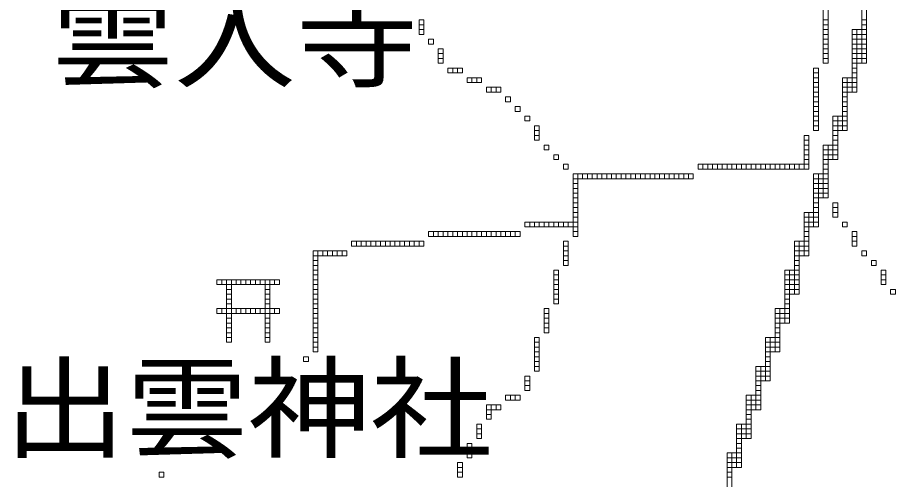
# Model space of a CAD drawing. Units: millimetres on the paper. Extents: x -3947 to 493, y -3409 to 377.
# Drawn here: x -211.33 to -187.62, y 52.81 to 65.29 of the extents above; entities that cross this region are included whole.
import ezdxf
from ezdxf.enums import TextEntityAlignment as Align

# ---------------------------------------------------------------- set-up
doc = ezdxf.new("R2010")
doc.units = ezdxf.units.MM
doc.layers.add('0-4__0-6_', color=7, linetype='Continuous', lineweight=18)
doc.layers.add('0-C__0-f_', color=7, linetype='Continuous', lineweight=18)
doc.styles.add('ＭＳ ゴシック', font='')
doc.styles.get('ＭＳ ゴシック').set_extended_font_data('MS Gothic')

msp = doc.modelspace()

# ---------------------------------------------------------------- linework, layer by layer
at = {"layer": '0-C__0-f_'}
for p, q in [((-188.525, 64.058), (-188.525, 66.528)), ((-188.395, 64.058), (-188.395, 66.528)), ((-189.565, 64.058), (-189.565, 65.748)), ((-189.435, 64.058), (-189.435, 65.748)), ((-200.485, 65.228), (-200.355, 65.228)), ((-200.485, 64.838), (-200.485, 65.228)), ((-200.355, 64.838), (-200.355, 65.228)), ((-189.565, 65.228), (-189.435, 65.228)), ((-188.525, 65.228), (-188.395, 65.228)), ((-200.485, 65.098), (-200.355, 65.098)), ((-189.565, 65.098), (-189.435, 65.098)), ((-188.525, 65.098), (-188.395, 65.098)), ((-200.485, 64.968), (-200.355, 64.968)), ((-200.485, 64.838), (-200.355, 64.838)), ((-189.565, 64.968), (-189.435, 64.968)), ((-189.565, 64.838), (-189.435, 64.838)), ((-188.785, 64.968), (-188.395, 64.968)), ((-188.785, 63.278), (-188.785, 64.968)), ((-188.785, 64.838), (-188.395, 64.838)), ((-188.655, 63.278), (-188.655, 64.968)), ((-200.225, 64.708), (-200.095, 64.708)), ((-200.225, 64.578), (-200.225, 64.708)), ((-200.225, 64.578), (-200.095, 64.578)), ((-200.095, 64.578), (-200.095, 64.708)), ((-189.565, 64.708), (-189.435, 64.708)), ((-189.565, 64.578), (-189.435, 64.578)), ((-188.785, 64.708), (-188.395, 64.708)), ((-188.785, 64.578), (-188.395, 64.578)), ((-199.965, 64.448), (-199.835, 64.448)), ((-199.965, 64.058), (-199.965, 64.448)), ((-199.965, 64.318), (-199.835, 64.318)), ((-199.835, 64.058), (-199.835, 64.448)), ((-189.565, 64.448), (-189.435, 64.448)), ((-189.565, 64.318), (-189.435, 64.318)), ((-188.785, 64.448), (-188.395, 64.448)), ((-188.785, 64.318), (-188.395, 64.318)), ((-199.965, 64.188), (-199.835, 64.188)), ((-199.965, 64.058), (-199.835, 64.058)), ((-189.565, 64.188), (-189.435, 64.188)), ((-189.565, 64.058), (-189.435, 64.058)), ((-188.785, 64.188), (-188.395, 64.188)), ((-188.785, 64.058), (-188.395, 64.058)), ((-199.705, 63.928), (-199.315, 63.928)), ((-199.705, 63.798), (-199.705, 63.928)), ((-199.705, 63.798), (-199.315, 63.798)), ((-199.575, 63.798), (-199.575, 63.928)), ((-199.445, 63.798), (-199.445, 63.928)), ((-199.315, 63.798), (-199.315, 63.928)), ((-189.825, 63.928), (-189.695, 63.928)), ((-189.825, 62.238), (-189.825, 63.928)), ((-189.825, 63.798), (-189.695, 63.798)), ((-189.695, 62.238), (-189.695, 63.928)), ((-188.785, 63.928), (-188.655, 63.928)), ((-188.785, 63.798), (-188.655, 63.798)), ((-199.185, 63.668), (-198.795, 63.668)), ((-199.185, 63.538), (-199.185, 63.668)), ((-199.055, 63.538), (-199.055, 63.668)), ((-198.925, 63.538), (-198.925, 63.668)), ((-198.795, 63.538), (-198.795, 63.668)), ((-189.825, 63.668), (-189.695, 63.668)), ((-189.045, 63.668), (-188.655, 63.668)), ((-189.045, 62.238), (-189.045, 63.668)), ((-188.915, 62.238), (-188.915, 63.668)), ((-199.185, 63.538), (-198.795, 63.538)), ((-198.665, 63.408), (-198.275, 63.408)), ((-198.665, 63.278), (-198.665, 63.408)), ((-198.535, 63.278), (-198.535, 63.408)), ((-198.405, 63.278), (-198.405, 63.408)), ((-198.275, 63.278), (-198.275, 63.408)), ((-189.825, 63.538), (-189.695, 63.538)), ((-189.825, 63.408), (-189.695, 63.408)), ((-189.045, 63.538), (-188.655, 63.538)), ((-189.045, 63.408), (-188.655, 63.408)), ((-198.665, 63.278), (-198.275, 63.278)), ((-198.145, 63.148), (-198.015, 63.148)), ((-198.145, 63.018), (-198.145, 63.148)), ((-198.015, 63.018), (-198.015, 63.148)), ((-189.825, 63.278), (-189.695, 63.278)), ((-189.825, 63.148), (-189.695, 63.148)), ((-189.045, 63.278), (-188.655, 63.278)), ((-189.045, 63.148), (-188.915, 63.148)), ((-198.145, 63.018), (-198.015, 63.018)), ((-197.885, 62.888), (-197.755, 62.888)), ((-197.885, 62.758), (-197.885, 62.888)), ((-197.755, 62.758), (-197.755, 62.888)), ((-189.825, 63.018), (-189.695, 63.018)), ((-189.825, 62.888), (-189.695, 62.888)), ((-189.045, 63.018), (-188.915, 63.018)), ((-189.045, 62.888), (-188.915, 62.888)), ((-197.885, 62.758), (-197.755, 62.758)), ((-197.625, 62.628), (-197.495, 62.628)), ((-197.625, 62.498), (-197.625, 62.628)), ((-197.495, 62.498), (-197.495, 62.628)), ((-189.825, 62.758), (-189.695, 62.758)), ((-189.825, 62.628), (-189.695, 62.628)), ((-189.305, 62.628), (-188.915, 62.628)), ((-189.305, 61.458), (-189.305, 62.628)), ((-189.175, 61.458), (-189.175, 62.628)), ((-189.045, 62.758), (-188.915, 62.758)), ((-197.625, 62.498), (-197.495, 62.498)), ((-189.825, 62.498), (-189.695, 62.498)), ((-189.305, 62.498), (-188.915, 62.498)), ((-197.365, 62.368), (-197.235, 62.368)), ((-197.365, 61.978), (-197.365, 62.368)), ((-197.365, 62.238), (-197.235, 62.238)), ((-197.235, 61.978), (-197.235, 62.368)), ((-189.825, 62.368), (-189.695, 62.368)), ((-189.825, 62.238), (-189.695, 62.238)), ((-189.305, 62.368), (-188.915, 62.368)), ((-189.305, 62.238), (-188.915, 62.238)), ((-197.365, 62.108), (-197.235, 62.108)), ((-197.365, 61.978), (-197.235, 61.978)), ((-190.085, 62.108), (-189.955, 62.108)), ((-190.085, 61.198), (-190.085, 62.108)), ((-190.085, 61.978), (-189.955, 61.978)), ((-189.955, 61.198), (-189.955, 62.108)), ((-189.305, 62.108), (-189.175, 62.108)), ((-189.305, 61.978), (-189.175, 61.978)), ((-197.105, 61.848), (-196.975, 61.848)), ((-197.105, 61.718), (-197.105, 61.848)), ((-197.105, 61.718), (-196.975, 61.718)), ((-196.975, 61.718), (-196.975, 61.848)), ((-190.085, 61.848), (-189.955, 61.848)), ((-190.085, 61.718), (-189.955, 61.718)), ((-189.565, 61.848), (-189.175, 61.848)), ((-189.565, 60.418), (-189.565, 61.848)), ((-189.565, 61.718), (-189.175, 61.718)), ((-189.435, 60.418), (-189.435, 61.848)), ((-196.845, 61.588), (-196.715, 61.588)), ((-196.845, 61.458), (-196.845, 61.588)), ((-196.845, 61.458), (-196.715, 61.458)), ((-196.715, 61.458), (-196.715, 61.588)), ((-190.085, 61.588), (-189.955, 61.588)), ((-190.085, 61.458), (-189.955, 61.458)), ((-189.565, 61.588), (-189.175, 61.588)), ((-189.565, 61.458), (-189.175, 61.458)), ((-196.585, 61.328), (-196.455, 61.328)), ((-196.585, 61.198), (-196.585, 61.328)), ((-196.585, 61.198), (-196.455, 61.198)), ((-196.455, 61.198), (-196.455, 61.328)), ((-192.945, 61.328), (-189.955, 61.328)), ((-192.945, 61.198), (-192.945, 61.328)), ((-192.945, 61.198), (-189.955, 61.198)), ((-192.815, 61.198), (-192.815, 61.328)), ((-192.685, 61.198), (-192.685, 61.328)), ((-192.555, 61.198), (-192.555, 61.328)), ((-192.425, 61.198), (-192.425, 61.328)), ((-192.295, 61.198), (-192.295, 61.328)), ((-192.165, 61.198), (-192.165, 61.328)), ((-192.035, 61.198), (-192.035, 61.328)), ((-191.905, 61.198), (-191.905, 61.328)), ((-191.775, 61.198), (-191.775, 61.328)), ((-191.645, 61.198), (-191.645, 61.328)), ((-191.515, 61.198), (-191.515, 61.328)), ((-191.385, 61.198), (-191.385, 61.328)), ((-191.255, 61.198), (-191.255, 61.328)), ((-191.125, 61.198), (-191.125, 61.328)), ((-190.995, 61.198), (-190.995, 61.328)), ((-190.865, 61.198), (-190.865, 61.328)), ((-190.735, 61.198), (-190.735, 61.328)), ((-190.605, 61.198), (-190.605, 61.328)), ((-190.475, 61.198), (-190.475, 61.328)), ((-190.345, 61.198), (-190.345, 61.328)), ((-190.215, 61.198), (-190.215, 61.328)), ((-189.565, 61.328), (-189.435, 61.328)), ((-189.565, 61.198), (-189.435, 61.198)), ((-196.325, 61.068), (-193.075, 61.068)), ((-196.325, 59.378), (-196.325, 61.068)), ((-196.195, 59.378), (-196.195, 61.068)), ((-196.065, 60.938), (-196.065, 61.068)), ((-195.935, 60.938), (-195.935, 61.068)), ((-195.805, 60.938), (-195.805, 61.068)), ((-195.675, 60.938), (-195.675, 61.068)), ((-195.545, 60.938), (-195.545, 61.068)), ((-195.415, 60.938), (-195.415, 61.068)), ((-195.285, 60.938), (-195.285, 61.068)), ((-195.155, 60.938), (-195.155, 61.068)), ((-195.025, 60.938), (-195.025, 61.068)), ((-194.895, 60.938), (-194.895, 61.068)), ((-194.765, 60.938), (-194.765, 61.068)), ((-194.635, 60.938), (-194.635, 61.068)), ((-194.505, 60.938), (-194.505, 61.068)), ((-194.375, 60.938), (-194.375, 61.068)), ((-194.245, 60.938), (-194.245, 61.068)), ((-194.115, 60.938), (-194.115, 61.068)), ((-193.985, 60.938), (-193.985, 61.068)), ((-193.855, 60.938), (-193.855, 61.068)), ((-193.725, 60.938), (-193.725, 61.068)), ((-193.595, 60.938), (-193.595, 61.068)), ((-193.465, 60.938), (-193.465, 61.068)), ((-193.335, 60.938), (-193.335, 61.068)), ((-193.205, 60.938), (-193.205, 61.068)), ((-193.075, 60.938), (-193.075, 61.068)), ((-189.825, 61.068), (-189.435, 61.068)), ((-189.825, 59.638), (-189.825, 61.068)), ((-189.695, 59.638), (-189.695, 61.068)), ((-196.325, 60.938), (-193.075, 60.938)), ((-196.325, 60.808), (-196.195, 60.808)), ((-189.825, 60.938), (-189.435, 60.938)), ((-189.825, 60.808), (-189.435, 60.808)), ((-196.325, 60.678), (-196.195, 60.678)), ((-196.325, 60.548), (-196.195, 60.548)), ((-189.825, 60.678), (-189.435, 60.678)), ((-189.825, 60.548), (-189.435, 60.548)), ((-196.325, 60.418), (-196.195, 60.418)), ((-196.325, 60.288), (-196.195, 60.288)), ((-189.825, 60.418), (-189.435, 60.418)), ((-189.825, 60.288), (-189.695, 60.288)), ((-189.305, 60.288), (-189.175, 60.288)), ((-189.305, 59.898), (-189.305, 60.288)), ((-189.175, 59.898), (-189.175, 60.288)), ((-196.325, 60.158), (-196.195, 60.158)), ((-196.325, 60.028), (-196.195, 60.028)), ((-190.085, 60.028), (-189.695, 60.028)), ((-190.085, 58.858), (-190.085, 60.028)), ((-189.955, 58.858), (-189.955, 60.028)), ((-189.825, 60.158), (-189.695, 60.158)), ((-189.305, 60.158), (-189.175, 60.158)), ((-189.305, 60.028), (-189.175, 60.028)), ((-197.625, 59.768), (-196.195, 59.768)), ((-197.625, 59.638), (-197.625, 59.768)), ((-197.495, 59.638), (-197.495, 59.768)), ((-197.365, 59.638), (-197.365, 59.768)), ((-197.235, 59.638), (-197.235, 59.768)), ((-197.105, 59.638), (-197.105, 59.768)), ((-196.975, 59.638), (-196.975, 59.768)), ((-196.845, 59.638), (-196.845, 59.768)), ((-196.715, 59.638), (-196.715, 59.768)), ((-196.585, 59.638), (-196.585, 59.768)), ((-196.455, 59.638), (-196.455, 59.768)), ((-196.325, 59.898), (-196.195, 59.898)), ((-190.085, 59.898), (-189.695, 59.898)), ((-190.085, 59.768), (-189.695, 59.768)), ((-189.305, 59.898), (-189.175, 59.898)), ((-189.045, 59.768), (-188.915, 59.768)), ((-189.045, 59.638), (-189.045, 59.768)), ((-188.915, 59.638), (-188.915, 59.768)), ((-197.625, 59.638), (-196.195, 59.638)), ((-190.085, 59.638), (-189.695, 59.638)), ((-189.045, 59.638), (-188.915, 59.638)), ((-200.225, 59.508), (-197.755, 59.508)), ((-200.225, 59.378), (-200.225, 59.508)), ((-200.225, 59.378), (-197.755, 59.378)), ((-200.095, 59.378), (-200.095, 59.508)), ((-199.965, 59.378), (-199.965, 59.508)), ((-199.835, 59.378), (-199.835, 59.508)), ((-199.705, 59.378), (-199.705, 59.508)), ((-199.575, 59.378), (-199.575, 59.508)), ((-199.445, 59.378), (-199.445, 59.508)), ((-199.315, 59.378), (-199.315, 59.508)), ((-199.185, 59.378), (-199.185, 59.508)), ((-199.055, 59.378), (-199.055, 59.508)), ((-198.925, 59.378), (-198.925, 59.508)), ((-198.795, 59.378), (-198.795, 59.508)), ((-198.665, 59.378), (-198.665, 59.508)), ((-198.535, 59.378), (-198.535, 59.508)), ((-198.405, 59.378), (-198.405, 59.508)), ((-198.275, 59.378), (-198.275, 59.508)), ((-198.145, 59.378), (-198.145, 59.508)), ((-198.015, 59.378), (-198.015, 59.508)), ((-197.885, 59.378), (-197.885, 59.508)), ((-197.755, 59.378), (-197.755, 59.508)), ((-196.325, 59.508), (-196.195, 59.508)), ((-196.325, 59.378), (-196.195, 59.378)), ((-190.085, 59.508), (-189.955, 59.508)), ((-190.085, 59.378), (-189.955, 59.378)), ((-188.785, 59.508), (-188.655, 59.508)), ((-188.785, 59.118), (-188.785, 59.508)), ((-188.785, 59.378), (-188.655, 59.378)), ((-188.655, 59.118), (-188.655, 59.508)), ((-202.305, 59.248), (-200.355, 59.248)), ((-202.305, 59.118), (-202.305, 59.248)), ((-202.305, 59.118), (-200.355, 59.118)), ((-202.175, 59.118), (-202.175, 59.248)), ((-202.045, 59.118), (-202.045, 59.248)), ((-201.915, 59.118), (-201.915, 59.248)), ((-201.785, 59.118), (-201.785, 59.248)), ((-201.655, 59.118), (-201.655, 59.248)), ((-201.525, 59.118), (-201.525, 59.248)), ((-201.395, 59.118), (-201.395, 59.248)), ((-201.265, 59.118), (-201.265, 59.248)), ((-201.135, 59.118), (-201.135, 59.248)), ((-201.005, 59.118), (-201.005, 59.248)), ((-200.875, 59.118), (-200.875, 59.248)), ((-200.745, 59.118), (-200.745, 59.248)), ((-200.615, 59.118), (-200.615, 59.248)), ((-200.485, 59.118), (-200.485, 59.248)), ((-200.355, 59.118), (-200.355, 59.248)), ((-196.585, 59.248), (-196.455, 59.248)), ((-196.585, 58.598), (-196.585, 59.248)), ((-196.585, 59.118), (-196.455, 59.118)), ((-196.455, 58.598), (-196.455, 59.248)), ((-190.345, 59.248), (-189.955, 59.248)), ((-190.345, 57.818), (-190.345, 59.248)), ((-190.345, 59.118), (-189.955, 59.118)), ((-190.215, 57.818), (-190.215, 59.248)), ((-188.785, 59.248), (-188.655, 59.248)), ((-188.785, 59.118), (-188.655, 59.118)), ((-203.345, 58.988), (-202.435, 58.988)), ((-203.345, 56.258), (-203.345, 58.988)), ((-203.345, 58.858), (-202.435, 58.858)), ((-203.215, 56.258), (-203.215, 58.988)), ((-203.085, 58.858), (-203.085, 58.988)), ((-202.955, 58.858), (-202.955, 58.988)), ((-202.825, 58.858), (-202.825, 58.988)), ((-202.695, 58.858), (-202.695, 58.988)), ((-202.565, 58.858), (-202.565, 58.988)), ((-202.435, 58.858), (-202.435, 58.988)), ((-196.585, 58.988), (-196.455, 58.988)), ((-196.585, 58.858), (-196.455, 58.858)), ((-190.345, 58.988), (-189.955, 58.988)), ((-190.345, 58.858), (-189.955, 58.858)), ((-188.525, 58.988), (-188.395, 58.988)), ((-188.525, 58.858), (-188.525, 58.988)), ((-188.525, 58.858), (-188.395, 58.858)), ((-188.395, 58.858), (-188.395, 58.988)), ((-203.345, 58.728), (-203.215, 58.728)), ((-203.345, 58.598), (-203.215, 58.598)), ((-196.585, 58.728), (-196.455, 58.728)), ((-196.585, 58.598), (-196.455, 58.598)), ((-190.345, 58.728), (-190.215, 58.728)), ((-190.345, 58.598), (-190.215, 58.598)), ((-188.265, 58.728), (-188.135, 58.728)), ((-188.265, 58.598), (-188.265, 58.728)), ((-188.265, 58.598), (-188.135, 58.598)), ((-188.135, 58.598), (-188.135, 58.728)), ((-203.345, 58.468), (-203.215, 58.468)), ((-196.845, 58.468), (-196.715, 58.468)), ((-196.845, 57.558), (-196.845, 58.468)), ((-196.715, 57.558), (-196.715, 58.468)), ((-190.605, 58.468), (-190.215, 58.468)), ((-190.605, 57.038), (-190.605, 58.468)), ((-190.475, 57.038), (-190.475, 58.468)), ((-188.005, 58.468), (-187.875, 58.468)), ((-188.005, 58.078), (-188.005, 58.468)), ((-187.875, 58.078), (-187.875, 58.468)), ((-205.945, 58.208), (-204.255, 58.208)), ((-205.945, 58.078), (-205.945, 58.208)), ((-205.815, 58.078), (-205.815, 58.208)), ((-205.685, 56.518), (-205.685, 58.208)), ((-205.555, 56.518), (-205.555, 58.208)), ((-205.425, 58.078), (-205.425, 58.208)), ((-205.295, 58.078), (-205.295, 58.208)), ((-205.165, 58.078), (-205.165, 58.208)), ((-205.035, 58.078), (-205.035, 58.208)), ((-204.905, 58.078), (-204.905, 58.208)), ((-204.775, 58.078), (-204.775, 58.208)), ((-204.645, 56.518), (-204.645, 58.208)), ((-204.515, 56.518), (-204.515, 58.208)), ((-204.385, 58.078), (-204.385, 58.208)), ((-204.255, 58.078), (-204.255, 58.208)), ((-203.345, 58.338), (-203.215, 58.338)), ((-203.345, 58.208), (-203.215, 58.208)), ((-196.845, 58.338), (-196.715, 58.338)), ((-196.845, 58.208), (-196.715, 58.208)), ((-190.605, 58.338), (-190.215, 58.338)), ((-190.605, 58.208), (-190.215, 58.208)), ((-188.005, 58.338), (-187.875, 58.338)), ((-188.005, 58.208), (-187.875, 58.208)), ((-205.945, 58.078), (-204.255, 58.078)), ((-205.685, 57.948), (-205.555, 57.948)), ((-204.645, 57.948), (-204.515, 57.948)), ((-203.345, 58.078), (-203.215, 58.078)), ((-203.345, 57.948), (-203.215, 57.948)), ((-196.845, 58.078), (-196.715, 58.078)), ((-196.845, 57.948), (-196.715, 57.948)), ((-190.605, 58.078), (-190.215, 58.078)), ((-190.605, 57.948), (-190.215, 57.948)), ((-188.005, 58.078), (-187.875, 58.078)), ((-187.745, 57.948), (-187.615, 57.948)), ((-187.745, 57.818), (-187.745, 57.948)), ((-187.615, 57.818), (-187.615, 57.948)), ((-205.685, 57.818), (-205.555, 57.818)), ((-205.685, 57.688), (-205.555, 57.688)), ((-204.645, 57.818), (-204.515, 57.818)), ((-204.645, 57.688), (-204.515, 57.688)), ((-203.345, 57.818), (-203.215, 57.818)), ((-203.345, 57.688), (-203.215, 57.688)), ((-196.845, 57.818), (-196.715, 57.818)), ((-196.845, 57.688), (-196.715, 57.688)), ((-190.605, 57.818), (-190.215, 57.818)), ((-190.605, 57.688), (-190.475, 57.688)), ((-187.745, 57.818), (-187.615, 57.818)), ((-205.945, 57.428), (-204.255, 57.428)), ((-205.945, 57.298), (-205.945, 57.428)), ((-205.815, 57.298), (-205.815, 57.428)), ((-205.685, 57.558), (-205.555, 57.558)), ((-205.425, 57.298), (-205.425, 57.428)), ((-205.295, 57.298), (-205.295, 57.428)), ((-205.165, 57.298), (-205.165, 57.428)), ((-205.035, 57.298), (-205.035, 57.428)), ((-204.905, 57.298), (-204.905, 57.428)), ((-204.775, 57.298), (-204.775, 57.428)), ((-204.645, 57.558), (-204.515, 57.558)), ((-204.385, 57.298), (-204.385, 57.428)), ((-204.255, 57.298), (-204.255, 57.428)), ((-203.345, 57.558), (-203.215, 57.558)), ((-203.345, 57.428), (-203.215, 57.428)), ((-197.105, 57.428), (-196.975, 57.428)), ((-197.105, 56.778), (-197.105, 57.428)), ((-196.975, 56.778), (-196.975, 57.428)), ((-196.845, 57.558), (-196.715, 57.558)), ((-190.865, 57.428), (-190.475, 57.428)), ((-190.865, 56.258), (-190.865, 57.428)), ((-190.735, 56.258), (-190.735, 57.428)), ((-190.605, 57.558), (-190.475, 57.558)), ((-205.945, 57.298), (-204.255, 57.298)), ((-205.685, 57.168), (-205.555, 57.168)), ((-204.645, 57.168), (-204.515, 57.168)), ((-203.345, 57.298), (-203.215, 57.298)), ((-203.345, 57.168), (-203.215, 57.168)), ((-197.105, 57.298), (-196.975, 57.298)), ((-197.105, 57.168), (-196.975, 57.168)), ((-190.865, 57.298), (-190.475, 57.298)), ((-190.865, 57.168), (-190.475, 57.168)), ((-205.685, 57.038), (-205.555, 57.038)), ((-204.645, 57.038), (-204.515, 57.038)), ((-203.345, 57.038), (-203.215, 57.038)), ((-197.105, 57.038), (-196.975, 57.038)), ((-190.865, 57.038), (-190.475, 57.038)), ((-205.685, 56.908), (-205.555, 56.908)), ((-205.685, 56.778), (-205.555, 56.778)), ((-204.645, 56.908), (-204.515, 56.908)), ((-204.645, 56.778), (-204.515, 56.778)), ((-203.345, 56.908), (-203.215, 56.908)), ((-203.345, 56.778), (-203.215, 56.778)), ((-197.105, 56.908), (-196.975, 56.908)), ((-197.105, 56.778), (-196.975, 56.778)), ((-190.865, 56.908), (-190.735, 56.908)), ((-190.865, 56.778), (-190.735, 56.778)), ((-205.685, 56.648), (-205.555, 56.648)), ((-205.685, 56.518), (-205.555, 56.518)), ((-204.645, 56.648), (-204.515, 56.648)), ((-204.645, 56.518), (-204.515, 56.518)), ((-203.345, 56.648), (-203.215, 56.648)), ((-203.345, 56.518), (-203.215, 56.518)), ((-197.365, 56.648), (-197.235, 56.648)), ((-197.365, 55.738), (-197.365, 56.648)), ((-197.365, 56.518), (-197.235, 56.518)), ((-197.235, 55.738), (-197.235, 56.648)), ((-191.125, 56.648), (-190.735, 56.648)), ((-191.125, 55.478), (-191.125, 56.648)), ((-191.125, 56.518), (-190.735, 56.518)), ((-190.995, 55.478), (-190.995, 56.648)), ((-203.345, 56.388), (-203.215, 56.388)), ((-203.345, 56.258), (-203.215, 56.258)), ((-197.365, 56.388), (-197.235, 56.388)), ((-197.365, 56.258), (-197.235, 56.258)), ((-191.125, 56.388), (-190.735, 56.388)), ((-191.125, 56.258), (-190.735, 56.258)), ((-203.605, 56.128), (-203.475, 56.128)), ((-203.605, 55.998), (-203.605, 56.128)), ((-203.605, 55.998), (-203.475, 55.998)), ((-203.475, 55.998), (-203.475, 56.128)), ((-197.365, 56.128), (-197.235, 56.128)), ((-197.365, 55.998), (-197.235, 55.998)), ((-191.125, 56.128), (-190.995, 56.128)), ((-191.125, 55.998), (-190.995, 55.998)), ((-197.365, 55.868), (-197.235, 55.868)), ((-197.365, 55.738), (-197.235, 55.738)), ((-191.385, 55.868), (-190.995, 55.868)), ((-191.385, 54.698), (-191.385, 55.868)), ((-191.385, 55.738), (-190.995, 55.738)), ((-191.255, 54.698), (-191.255, 55.868)), ((-197.625, 55.608), (-197.495, 55.608)), ((-197.625, 55.218), (-197.625, 55.608)), ((-197.495, 55.218), (-197.495, 55.608)), ((-191.385, 55.608), (-190.995, 55.608)), ((-197.625, 55.478), (-197.495, 55.478)), ((-197.625, 55.348), (-197.495, 55.348)), ((-191.385, 55.478), (-190.995, 55.478)), ((-191.385, 55.348), (-191.255, 55.348)), ((-198.145, 55.088), (-197.755, 55.088)), ((-198.145, 54.958), (-198.145, 55.088)), ((-198.015, 54.958), (-198.015, 55.088)), ((-197.885, 54.958), (-197.885, 55.088)), ((-197.755, 54.958), (-197.755, 55.088)), ((-197.625, 55.218), (-197.495, 55.218)), ((-191.645, 55.088), (-191.255, 55.088)), ((-191.645, 53.918), (-191.645, 55.088)), ((-191.515, 53.918), (-191.515, 55.088)), ((-191.385, 55.218), (-191.255, 55.218)), ((-198.665, 54.828), (-198.275, 54.828)), ((-198.665, 54.438), (-198.665, 54.828)), ((-198.535, 54.438), (-198.535, 54.828)), ((-198.405, 54.698), (-198.405, 54.828)), ((-198.275, 54.698), (-198.275, 54.828)), ((-198.145, 54.958), (-197.755, 54.958)), ((-191.645, 54.958), (-191.255, 54.958)), ((-191.645, 54.828), (-191.255, 54.828)), ((-198.665, 54.698), (-198.275, 54.698)), ((-198.665, 54.568), (-198.535, 54.568)), ((-191.645, 54.698), (-191.255, 54.698)), ((-191.645, 54.568), (-191.515, 54.568)), ((-198.925, 54.308), (-198.795, 54.308)), ((-198.925, 53.918), (-198.925, 54.308)), ((-198.795, 53.918), (-198.795, 54.308)), ((-198.665, 54.438), (-198.535, 54.438)), ((-191.905, 54.308), (-191.515, 54.308)), ((-191.905, 53.138), (-191.905, 54.308)), ((-191.775, 53.138), (-191.775, 54.308)), ((-191.645, 54.438), (-191.515, 54.438)), ((-198.925, 54.178), (-198.795, 54.178)), ((-191.905, 54.178), (-191.515, 54.178)), ((-198.925, 54.048), (-198.795, 54.048)), ((-198.925, 53.918), (-198.795, 53.918)), ((-191.905, 54.048), (-191.515, 54.048)), ((-191.905, 53.918), (-191.515, 53.918)), ((-199.185, 53.788), (-199.055, 53.788)), ((-199.185, 53.398), (-199.185, 53.788)), ((-199.185, 53.658), (-199.055, 53.658)), ((-199.055, 53.398), (-199.055, 53.788)), ((-191.905, 53.788), (-191.775, 53.788)), ((-191.905, 53.658), (-191.775, 53.658)), ((-199.185, 53.528), (-199.055, 53.528)), ((-199.185, 53.398), (-199.055, 53.398)), ((-192.165, 53.528), (-191.775, 53.528)), ((-192.165, 52.358), (-192.165, 53.528)), ((-192.165, 53.398), (-191.775, 53.398)), ((-192.035, 52.358), (-192.035, 53.528)), ((-199.445, 53.268), (-199.315, 53.268)), ((-199.445, 52.878), (-199.445, 53.268)), ((-199.445, 53.138), (-199.315, 53.138)), ((-199.315, 52.878), (-199.315, 53.268)), ((-192.165, 53.268), (-191.775, 53.268)), ((-192.165, 53.138), (-191.775, 53.138)), ((-207.505, 53.008), (-207.375, 53.008)), ((-207.505, 52.878), (-207.505, 53.008)), ((-207.375, 52.878), (-207.375, 53.008)), ((-199.445, 53.008), (-199.315, 53.008)), ((-192.165, 53.008), (-192.035, 53.008)), ((-207.505, 52.878), (-207.375, 52.878)), ((-199.445, 52.878), (-199.315, 52.878)), ((-192.165, 52.878), (-192.035, 52.878))]:
    msp.add_line(p, q, dxfattribs=at)

# ---------------------------------------------------------------- texts
at = {"layer": '0-4__0-6_', "style": 'ＭＳ ゴシック', "width": 1.1}
for s, p in [('雲入寺', (-210.406, 62.984)), ('出雲神社', (-211.703, 52.974))]:
    msp.add_text(s, height=2.199, dxfattribs=at).set_placement(p, align=Align.BOTTOM_LEFT)

doc.saveas('drawing.dxf')
